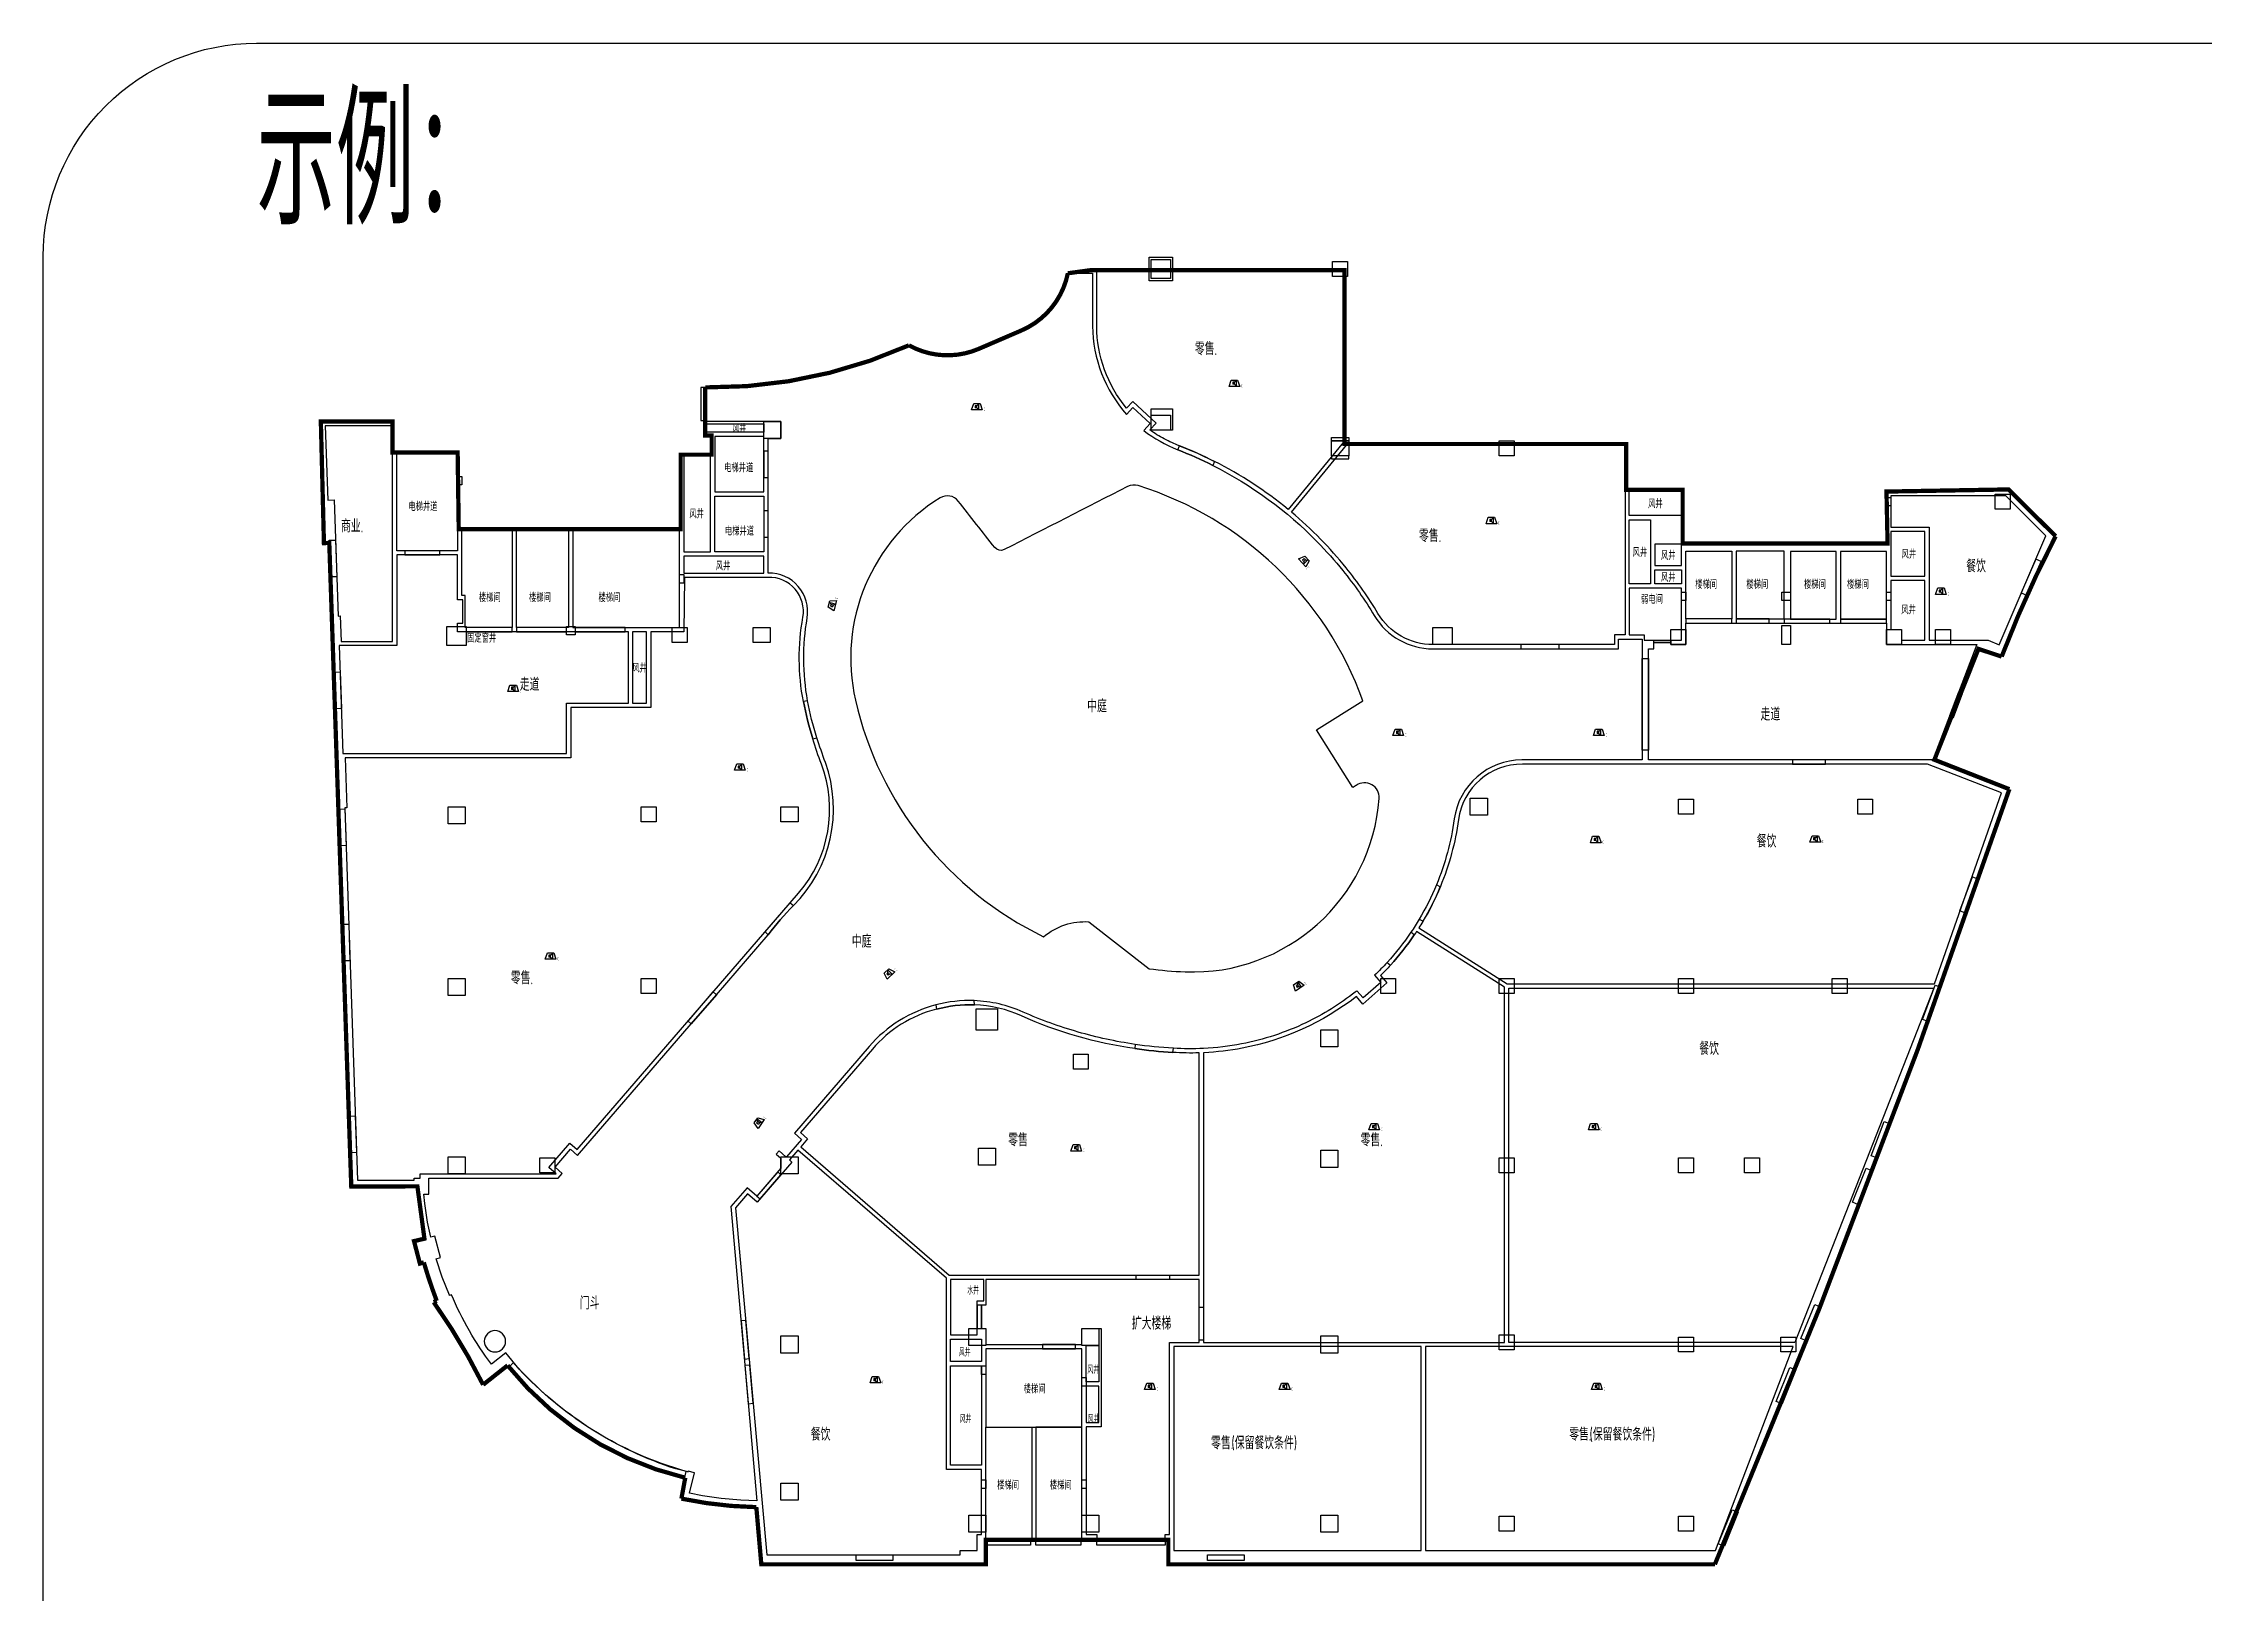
# Model space of a CAD drawing. Header units: millimetres. Extents: x -77018 to 517482, y 303285 to 1564785.
# Drawn here: x 55232 to 156514, y 358625 to 431285 of the extents above; entities that cross this region are included whole.
import ezdxf
from ezdxf.enums import TextEntityAlignment as Align

# ---------------------------------------------------------------- set-up
doc = ezdxf.new("R2010")
doc.units = ezdxf.units.MM
doc.header["$LTSCALE"] = 1000
doc.linetypes.add('DASH', pattern=[0.35, 0.25, -0.1])
doc.layers.add('AD-AREA-DIVD', color=1, linetype='Continuous', true_color=0xff0000)
for name, color, linetype in [('AD-AREA-OUTL', 31, 'Continuous'), ('AD-NAME-ROOM', 9, 'Continuous'), ('E-FAS-DEVC', 3, 'Continuous'), ('E-UNIV-DIAG', 2, 'Continuous'), ('E-UNIV-EL', 140, 'Continuous'), ('E-UNIV-NOTE', 6, 'Continuous'), ('柱子', 7, 'Continuous'), ('门窗框线', 114, 'Continuous')]:
    doc.layers.add(name, color=color, linetype=linetype)
doc.styles.add('TH-STYLE3', font='tssdeng.shx', dxfattribs={"width": 0.65, "bigfont": 'tssdchn.shx'})

# ---------------------------------------------------------------- blocks, each defined once
blk = doc.blocks.new('E-BFAS410-2')
blk.add_lwpolyline([(-2.5, -1.5), (-1.5, 1.5), (1.5, 1.5), (2.5, -1.5)], close=True)
at = {"layer": 'E-UNIV-EL'}
for p, q in [((0, 0.5), (-0.8, 0.5)), ((-0.8, 0.5), (-0.8, -0.5)), ((0, 0.5), (0.8, 1.2)), ((0, -0.5), (0, 0.5)), ((0.8, 1.2), (0.8, -1.2)), ((0, -0.5), (-0.8, -0.5)), ((0, -0.5), (0.8, -1.2))]:
    blk.add_line(p, q, dxfattribs=at)
at = {"layer": 'E-UNIV-EL', "style": 'TH-STYLE3', "width": 0.5}
blk.add_attdef('F', text='', height=1.5, dxfattribs=at).set_placement((3.5, -1.2), align=Align.MIDDLE)

msp = doc.modelspace()

# ---------------------------------------------------------------- linework, layer by layer
at = {"layer": 'AD-AREA-DIVD', "linetype": 'DASH', "ltscale": 2, "const_width": 200}
msp.add_lwpolyline([(149526, 408182, 0.0277937), (146996, 402543), (145909, 402901), (143844, 397708), (147358, 396328, -0.0184976), (133559, 360005), (107951, 360005), (107951, 361155), (99401, 361155), (99401, 360005), (88879, 360005), (88645, 362684, -0.0474949), (85135, 363083), (85315, 364061, -0.1669327), (76990, 369327), (75843, 368420, 0.0388362), (73528, 372289), (73669, 372349, -0.0187664), (73065, 374154), (72881, 374099), (72606, 375150), (73094, 375265), (72764, 377719), (69666, 377705), (68635, 407869), (68385, 407860), (68240, 413555), (71600, 413555), (71600, 412105), (74650, 412105), (74701, 408515), (85101, 408515), (85101, 412005), (86551, 412005), (86551, 412905), (86250, 412905), (86250, 415155, 0.1084746), (95796, 417128, 0.2325357), (99070, 416964), (101070, 417826, 0.2461203), (103242, 420505), (104351, 420655), (116201, 420655), (116201, 412505), (129401, 412505), (129401, 410355), (132051, 410355), (132051, 407845), (141651, 407845), (141600, 410275), (147321, 410375)], format="xyb", close=True, dxfattribs=at)
at = {"layer": 'AD-AREA-OUTL'}
for points in [[(106798, 413142, 0.0735762), (108390, 412235, -0.0243312), (110034, 411502, -0.0819471), (114931, 407918, -0.0243312), (116127, 406573, -0.0345318), (117601, 404460, 0.2635292), (120346, 402905), (129050, 402905), (129050, 403355), (130150, 403355), (130150, 397705), (124520, 397705, 0.3736362), (121348, 394932, -0.0636746), (120512, 391841, -0.0366286), (119705, 390232, -0.0141087), (119319, 389624, -0.0366286), (118204, 388211, -0.0168313), (117614, 387608), (117911, 387269), (117083, 386545), (116786, 386883, -0.0018925), (116712, 386824, -0.0556806), (114387, 385380, -0.0632545), (111386, 384390, -0.0368884), (109599, 384178, -0.0268272), (108185, 384190, -0.0229396), (106394, 384370, -0.0338173), (103718, 384949, -0.0344701), (101146, 385887, 0.0959666), (98849, 386419, 0.0729671), (97060, 386222, 0.1520211), (93932, 384273), (90427, 380212), (90768, 379918), (90066, 379105), (90027, 379105), (89709, 379380), (89578, 379228), (89800, 379037), (89800, 378567), (88669, 377257), (88215, 377649), (87458, 376771), (88670, 362984), (87913, 363007), (87004, 363086), (86122, 363213), (85517, 363336), (85741, 364298), (85449, 364366), (85441, 364331), (85435, 364332), (84874, 364475, -0.1267433), (77537, 369143), (76903, 369909), (76239, 369378, -0.060062), (74357, 372641), (74265, 372602), (74261, 372611), (73929, 373455), (73648, 374328), (73840, 374384), (73580, 375381), (73386, 375335), (73240, 376036), (73108, 376918), (73063, 377355), (73299, 377355), (73299, 378105), (79363, 378105), (79553, 378326), (79213, 378620), (79931, 379453), (80272, 379159), (85599, 385332), (86775, 386694), (89204, 389510, -0.0367123), (90380, 390872, 0.2904457), (91880, 397578, -0.0081928), (91483, 398741, -0.0335644), (91048, 400476, -0.0866338), (91027, 404348, 0.4718724), (89200, 406455), (89200, 412755), (89800, 412755), (89800, 413555), (86250, 413555), (86250, 415155, 0.1084646), (95796, 417128, 0.2325357), (99070, 416964), (101070, 417826, 0.2461203), (103242, 420505), (104400, 420505), (104400, 418027, 0.182816), (105995, 413894), (106291, 414216), (107101, 413472), (106798, 413142)], [(109600, 383978), (109600, 370405), (123700, 370405), (123700, 387050), (119584, 389661, -0.0038301), (119476, 389500, -0.0356848), (118362, 388087, -0.0134806), (117890, 387596), (118193, 387250), (117064, 386262), (116761, 386609, -0.117872), (111410, 384191, -0.0356847), (109623, 383979, -0.0004563), (109600, 383978, 1.2180455)]]:
    msp.add_lwpolyline(points, format="xyb", dxfattribs=at)
for points in [[(116150, 412592), (113565, 409439, 0.0548734), (110116, 411685, 0.0239422), (108472, 412418, -0.0269271), (107762, 412740, -0.039767), (107088, 413162), (107384, 413484), (106279, 414499), (105991, 414185, -0.1754822), (104600, 418026), (104600, 420605), (116150, 420605)], [(116297, 412455), (129350, 412455), (129350, 403555), (128850, 403555), (128850, 403105), (120346, 403105, -0.2635596), (117773, 404563, 0.0349117), (116277, 406706, 0.0237031), (115081, 408051, 0.0249509), (113717, 409313)], [(104232, 390115), (107050, 387913, 0.022334), (108736, 387770, 0.4050157), (117828, 395898, 0.630814), (116757, 396507, -0.025087), (116590, 396403), (114895, 399117), (117067, 400474, 0.234123), (106534, 410555, 0.1965205), (106044, 410514, -0.0001607), (100253, 407555, -0.3583085), (99818, 407650, -0.0001871), (98106, 409829, 0.3817894), (97253, 409980, 0.3209025), (93290, 400498, 0.2271121), (102104, 389413, -0.193706)], [(89200, 406255), (85275, 406255), (85250, 403705), (83700, 403705), (83700, 400155), (79950, 400155), (79950, 397805), (69379, 397805), (69460, 395452), (69360, 395448), (69956, 378005), (72613, 378005), (72613, 378105), (72900, 378105), (72900, 378305), (79271, 378305), (78930, 378599), (79910, 379735), (80251, 379441), (90229, 391003), (90626, 391463, 0.2751252), (91694, 397508, -0.015821), (91292, 398683, -0.026669), (90852, 400439, -0.0935378), (90830, 404382, 0.4726988)], [(119692, 389830), (123829, 387205), (143844, 387205), (146982, 396154), (143528, 397505), (124540, 397505, 0.3755286), (121546, 394905, -0.0636746), (120696, 391764, -0.0366286), (119876, 390129, -0.0140945)], [(90709, 380233), (91050, 379939), (90725, 379563), (97687, 373555), (109400, 373555), (109400, 383970, -0.0211432), (108165, 383991, -0.0201655), (106374, 384171, -0.0708229), (101065, 385706, 0.0971294), (98871, 386218, 0.0727771), (97082, 386021, 0.1534662), (94083, 384143)]]:
    msp.add_lwpolyline(points, format="xyb", close=True, dxfattribs=at)
for points in [[(107050, 421255), (108150, 421255), (108150, 420155), (107050, 420155)], [(71600, 403255), (71600, 413355), (68447, 413355), (68566, 409878), (68866, 409888), (69052, 404443), (69152, 404446), (69193, 403255)], [(86250, 413455), (88999, 413455), (88999, 413055), (86250, 413055)], [(86700, 410255), (89000, 410255), (89000, 412855), (86700, 412855)], [(74650, 407505), (71800, 407505), (71800, 412105), (74650, 412105)], [(86500, 411955), (85250, 411955), (85250, 407455), (86500, 407455)], [(129550, 410305), (132000, 410305), (132000, 409155), (129550, 409155)], [(86700, 410055), (89000, 410055), (89000, 407455), (86700, 407455)], [(141800, 410075), (141800, 408605), (143600, 408605), (143600, 403305), (146357, 403305), (146872, 403096), (149068, 408204), (147197, 410075)], [(74850, 408495), (77200, 408495), (77200, 403905), (75000, 403905), (75000, 405405), (74850, 405405)], [(77400, 408495), (79850, 408495), (79850, 403905), (77400, 403905)], [(85050, 408495), (80050, 408495), (80050, 403905), (85050, 403905)], [(130550, 405955), (129550, 405955), (129550, 408955), (130550, 408955)], [(143400, 408405), (141800, 408405), (141800, 406305), (143400, 406305)], [(82650, 403705), (74650, 403705), (74650, 404105), (74900, 404105), (74900, 405205), (74650, 405205), (74650, 407305), (71800, 407305), (71800, 403055), (69099, 403055), (69272, 398005), (79750, 398005), (79750, 400355), (82650, 400355)], [(89000, 407255), (85250, 407255), (85250, 406455), (89000, 406455)], [(132000, 407805), (130750, 407805), (130750, 406805), (132000, 406805)], [(132200, 407475), (134350, 407475), (134350, 404315), (132200, 404315)], [(134550, 404305), (136800, 404305), (136800, 407475), (134550, 407475)], [(137100, 404295), (139250, 404295), (139250, 407465), (137100, 407465)], [(139450, 404295), (141600, 404295), (141600, 407465), (139450, 407465)], [(130750, 406605), (132000, 406605), (132000, 405955), (130750, 405955)], [(129550, 405755), (129550, 403555), (130250, 403555), (130250, 403305), (132000, 403305), (132000, 405755)], [(143400, 403305), (143399, 406105), (141800, 406105), (141800, 403805), (142300, 403805), (142300, 403305)], [(83500, 403705), (82850, 403705), (82850, 400355), (83500, 400355)], [(143767, 397705), (130450, 397705), (130450, 402905), (130700, 402905), (130700, 403205), (131500, 403205), (131500, 403105), (132200, 403105), (132200, 404105), (141600, 404105), (141600, 403105), (145828, 403105)], [(123900, 387005), (143817, 387005), (137305, 370405), (123900, 370405)], [(89142, 360455), (98200, 360455), (98200, 360655), (99000, 360655), (99000, 361405), (99200, 361405), (99200, 364455), (97550, 364455), (97550, 373409), (90594, 379411), (90201, 378955), (90314, 378857), (88690, 376975), (88236, 377367), (87664, 376705)], [(97750, 370755), (99000, 370755), (99000, 372355), (99300, 372355), (99300, 373355), (97750, 373355)], [(109400, 370405), (109400, 373355), (99400, 373355), (99400, 372155), (99200, 372155), (99200, 371055), (99399, 371055), (99400, 370305), (103900, 370305), (103900, 371055), (104800, 371055), (104800, 366455), (104100, 366455), (104100, 361405), (104600, 361405), (104600, 361205), (107800, 361205), (107800, 361405), (108000, 361405), (108000, 370405)], [(97750, 370555), (99200, 370555), (99200, 369505), (97750, 369505)], [(99400, 366435), (103900, 366435), (103900, 370105), (99400, 370105)], [(104700, 368555), (104100, 368555), (104100, 370255), (104700, 370255)], [(119800, 370205), (108200, 370205), (108200, 360655), (119800, 360655)], [(137225, 370205), (120000, 370205), (120000, 360655), (133594, 360655)], [(97750, 369305), (99200, 369305), (99200, 364655), (97750, 364655)], [(104700, 368355), (104100, 368355), (104100, 366655), (104700, 366655)], [(99400, 366435), (101550, 366435), (101550, 361205), (99400, 361205)], [(101749, 361205), (103900, 361205), (103900, 366435), (101749, 366435)]]:
    msp.add_lwpolyline(points, close=True, dxfattribs=at)
at = {"layer": 'E-UNIV-DIAG'}
msp.add_lwpolyline([(245232, 319285), (65232, 319285, -0.4142136), (55232, 329285), (55232, 421285, -0.4142136), (65232, 431285), (245232, 431285, -0.4142136), (255232, 421285), (255232, 329285, -0.4142136)], format="xyb", close=True, dxfattribs=at)
at = {"layer": '柱子'}
for points in [[(107150, 421155), (108050, 421155), (108050, 420255), (107150, 420255)], [(107150, 421155), (108050, 421155), (108050, 420255), (107150, 420255)], [(115650, 421055), (116350, 421055), (116350, 420355), (115650, 420355)], [(89000, 413555), (89800, 413555), (89800, 412755), (89000, 412755)], [(107149, 414155), (108150, 414155), (108150, 413155), (107149, 413155)], [(107149, 413855), (108049, 413855), (108049, 413155), (107149, 413155)], [(107149, 413855), (108049, 413855), (108049, 413155), (107149, 413155)], [(116400, 412655), (115600, 412655), (115600, 412805), (116400, 412805), (116400, 412655)], [(115600, 412655), (116400, 412655), (116400, 411955), (115600, 411955)], [(123450, 412655), (124150, 412655), (124150, 411955), (123450, 411955)], [(116400, 411955), (115600, 411955), (115600, 411805), (116400, 411805), (116400, 411955)], [(74650, 410585), (74650, 410985), (74850, 410985), (74850, 410585)], [(141600, 410005), (141800, 410005), (141800, 409605), (141600, 409605)], [(146700, 410155), (147400, 410155), (147400, 409455), (146700, 409455)], [(85050, 405985), (85050, 406385), (85250, 406385), (85250, 405985)], [(132000, 405565), (132200, 405565), (132200, 405165), (132000, 405165)], [(136700, 405565), (137100, 405565), (137100, 405165), (136700, 405165)], [(141600, 405565), (141800, 405565), (141800, 405165), (141600, 405165), (141600, 405565)], [(74150, 403955), (75050, 403955), (75050, 403055), (74150, 403055)], [(79750, 403955), (80150, 403955), (80150, 403555), (79750, 403555)], [(84700, 403905), (85400, 403905), (85400, 403205), (84700, 403205)], [(88500, 403905), (89300, 403905), (89300, 403205), (88500, 403205)], [(120350, 403905), (121250, 403905), (121250, 403105), (120350, 403105)], [(131500, 403805), (132200, 403805), (132200, 403105), (131500, 403105)], [(136700, 404005), (137100, 404005), (137100, 403105), (136700, 403105)], [(141600, 403805), (142300, 403805), (142300, 403105), (141600, 403105)], [(143900, 403805), (144600, 403805), (144600, 403105), (143900, 403105)], [(74200, 395505), (75000, 395505), (75000, 394705), (74200, 394705)], [(83250, 395505), (83950, 395505), (83950, 394805), (83250, 394805)], [(89800, 395505), (90600, 395505), (90600, 394805), (89800, 394805)], [(122100, 395905), (122900, 395905), (122900, 395105), (122100, 395105)], [(131850, 395855), (132550, 395855), (132550, 395155), (131850, 395155)], [(140250, 395855), (140950, 395855), (140950, 395155), (140250, 395155)], [(74200, 387455), (75000, 387455), (75000, 386655), (74200, 386655)], [(83250, 387455), (83950, 387455), (83950, 386755), (83250, 386755)], [(117900, 387455), (118600, 387455), (118600, 386755), (117900, 386755)], [(123450, 387455), (124150, 387455), (124150, 386755), (123450, 386755)], [(131850, 387455), (132550, 387455), (132550, 386755), (131850, 386755)], [(139050, 387455), (139750, 387455), (139750, 386755), (139050, 386755)], [(98950, 386030), (99950, 386030), (99950, 385030), (98950, 385030)], [(115100, 385055), (115900, 385055), (115900, 384255), (115100, 384255)], [(103500, 383905), (104200, 383905), (104200, 383205), (103500, 383205)], [(74200, 379105), (75000, 379105), (75000, 378305), (74200, 378305)], [(78500, 379055), (79200, 379055), (79200, 378355), (78500, 378355)], [(89800, 379105), (90600, 379105), (90600, 378305), (89800, 378305)], [(99050, 379505), (99850, 379505), (99850, 378705), (99050, 378705)], [(115100, 379405), (115900, 379405), (115900, 378605), (115100, 378605)], [(123450, 379055), (124150, 379055), (124150, 378355), (123450, 378355)], [(131850, 379055), (132550, 379055), (132550, 378355), (131850, 378355)], [(134950, 379055), (135650, 379055), (135650, 378355), (134950, 378355)], [(89800, 370705), (90600, 370705), (90600, 369905), (89800, 369905)], [(98600, 371055), (99400, 371055), (99400, 370255), (98600, 370255)], [(103900, 371055), (104700, 371055), (104700, 370255), (103900, 370255)], [(115100, 370705), (115900, 370705), (115900, 369905), (115100, 369905)], [(123450, 370755), (124150, 370755), (124150, 370055), (123450, 370055)], [(131850, 370655), (132550, 370655), (132550, 369955), (131850, 369955)], [(136650, 370655), (137350, 370655), (137350, 369955), (136650, 369955)], [(99200, 368905), (99200, 369305), (99400, 369305), (99400, 368905)], [(103900, 368355), (103900, 368755), (104100, 368755), (104100, 368355)], [(89800, 363805), (90600, 363805), (90600, 363005), (89800, 363005)], [(99200, 363565), (99200, 363965), (99400, 363965), (99400, 363565)], [(103900, 363565), (103900, 363965), (104100, 363965), (104100, 363565)], [(98600, 362305), (99400, 362305), (99400, 361505), (98600, 361505)], [(103900, 362305), (104700, 362305), (104700, 361505), (103900, 361505)], [(115100, 362305), (115900, 362305), (115900, 361505), (115100, 361505)], [(123450, 362255), (124150, 362255), (124150, 361555), (123450, 361555)], [(131850, 362255), (132550, 362255), (132550, 361555), (131850, 361555)]]:
    msp.add_lwpolyline(points, close=True, dxfattribs=at)
msp.add_lwpolyline([(76900, 370455, 1), (75900, 370455, 1), (76900, 370455, 1)], format="xyb", close=True, dxfattribs=at)
at = {"layer": '门窗框线'}
for points in [[(86250, 415155), (86050, 415155), (86050, 413605), (86250, 413605)], [(89200, 409375), (89000, 409375), (89000, 408135), (89200, 408135)], [(73820, 407505), (72180, 407505), (72180, 407305), (73820, 407305)], [(147912, 405525), (148163, 405418), (148849, 406994), (148600, 407104)], [(134350, 404315), (132200, 404315), (132200, 404105), (134350, 404105)], [(136100, 404305), (134550, 404305), (134550, 404115), (136100, 404115)], [(138950, 404295), (136800, 404295), (136800, 404105), (138950, 404105)], [(141600, 404295), (139450, 404295), (139450, 404105), (141600, 404105)], [(77200, 403905), (75050, 403905), (75050, 403705), (77200, 403705)], [(82500, 403905), (80150, 403905), (80150, 403705), (82500, 403705)], [(126269, 403105), (124469, 403105), (124469, 402905), (126269, 402905)], [(130700, 403305), (131500, 403305), (131500, 403205), (130700, 403205)], [(130150, 402455), (130450, 402455), (130450, 398155), (130150, 398155)], [(144735, 399688), (145164, 400808), (144977, 400880), (144548, 399759)], [(138750, 397705), (137200, 397705), (137200, 397505), (138750, 397505)], [(145888, 392132), (145301, 390524), (145030, 390625), (145630, 392228)], [(144142, 387046), (143555, 385439), (143284, 385540), (143884, 387142)], [(141742, 380659), (141155, 379051), (140884, 379153), (141484, 380755)], [(140935, 378447), (140292, 376852), (140003, 376971), (140655, 378562)], [(106450, 373555), (108000, 373555), (108000, 373355), (106450, 373355)], [(99200, 372155), (99000, 372155), (99000, 371055), (99200, 371055)], [(109400, 372055), (109600, 372055), (109600, 370505), (109400, 370505)], [(88150, 371437), (87928, 371417), (88086, 369624), (88313, 369645)], [(103600, 370305), (102050, 370305), (102050, 370105), (103600, 370105)], [(88334, 369345), (88112, 369325), (88270, 367532), (88497, 367553)], [(99450, 361205), (101499, 361205), (101499, 360905), (99450, 360905)], [(101749, 361205), (103849, 361205), (103849, 360905), (101749, 360905)], [(104600, 361205), (107800, 361205), (107800, 360905), (104600, 360905)], [(109789, 360455), (111509, 360455), (111509, 360181), (109789, 360181)]]:
    msp.add_lwpolyline(points, close=True, dxfattribs=at)
for points in [[(110116, 411685), (110034, 411502, 0.0243312), (108390, 412235), (108472, 412418), (109312, 412070)], [(91048, 400476), (90852, 400439, 0.026669), (91292, 398683), (91483, 398741, -0.0335644)], [(90229, 391003), (90380, 390872, 0.0367123), (89204, 389510), (89053, 389640)], [(119705, 390232), (119884, 390142, 0.035394), (120691, 391751), (120512, 391841, -0.0366274)], [(118204, 388211), (118362, 388087, 0.0356848), (119476, 389500), (119319, 389624, -0.036629)], [(106394, 384370), (106374, 384171, 0.0201655), (108165, 383991), (108185, 384190, -0.0229396)]]:
    msp.add_lwpolyline(points, format="xyb", close=True, dxfattribs=at)
at = {"layer": '门窗框线', "elevation": 0}
for points in [[(89200, 412175), (89000, 412175), (89000, 410935), (89200, 410935)], [(79750, 403905), (77400, 403905), (77400, 403705), (79750, 403705)], [(138524, 372061), (137881, 370465), (137592, 370585), (138244, 372176)], [(137358, 369117), (136715, 367521), (136425, 367640), (137077, 369232)], [(134648, 362447), (134005, 360851), (133716, 360970), (134368, 362562)], [(93317, 360456), (95037, 360456), (95037, 360181), (93317, 360181)]]:
    msp.add_lwpolyline(points, close=True, dxfattribs=at)
for points in [[(68930, 408001), (68990, 406282), (68689, 406272), (68631, 407991), (68930, 408001)], [(69141, 401824), (69200, 400105), (68900, 400095), (68842, 401814), (69141, 401824)], [(69360, 395408), (69420, 393689), (69119, 393679), (69061, 395398), (69360, 395408)], [(69545, 390011), (69604, 388292), (69304, 388282), (69246, 390001), (69545, 390011)]]:
    msp.add_lwpolyline(points, dxfattribs=at)
at = {"layer": '门窗框线'}
for points in [[(86624, 386825), (86775, 386694), (85599, 385332), (85448, 385462), (86624, 386825)], [(69853, 381017), (69912, 379298), (69612, 379287), (69554, 381006), (69853, 381017)], [(88669, 377257), (88821, 377126), (89801, 378262), (89649, 378392), (88669, 377257)]]:
    msp.add_lwpolyline(points, dxfattribs=at)
msp.add_lwpolyline([(97060, 386222), (97082, 386021, -0.0727771), (98871, 386218), (98849, 386419, 0.0729671), (97060, 386222)], format="xyb", dxfattribs=at)
at = {"layer": '门窗框线', "elevation": 0}
msp.add_lwpolyline([(77271, 369460), (77029, 369217, 0.163063), (85292, 364092), (85356, 364360, -0.1451777)], format="xyb", close=True, dxfattribs=at)

# ---------------------------------------------------------------- block references
at = {"layer": 'E-FAS-DEVC', "xscale": 100, "yscale": 100, "zscale": 100}
for p, rotation in [((111045, 415353), 1.234277119043157e-07), ((98981, 414248), 1.234277119043157e-07), ((123088, 408921), 1.234277119043157e-07), ((114335, 407035), 312.8113653344062), ((92194, 404969), 74.72555978662504), ((144150, 405608), 1.234277119043157e-07), ((77253, 401057), 1.234277119043157e-07), ((118723, 398990), 1.234277119043157e-07), ((128123, 398990), 1.234277119043157e-07), ((87876, 397365), 1.234277119043157e-07), ((127979, 393971), 1.234277119043157e-07), ((138266, 393998), 1.234277119043157e-07), ((79008, 388506), 1.234277119043157e-07), ((94850, 387702), 45.0000001234277), ((114030, 387126), 34.22853201390448), ((88746, 380724), 54.91699943402027), ((117597, 380508), 1.234277119043157e-07), ((127887, 380508), 1.234277119043157e-07), ((103635, 379521), 1.234277119043157e-07), ((94226, 368659), 1.234277119043157e-07), ((107089, 368343), 1.234277119043157e-07), ((113401, 368343), 1.234277119043157e-07), ((128034, 368343), 1.234277119043157e-07)]:
    msp.add_blockref('E-BFAS410-2', p, dxfattribs=dict(at, rotation=rotation)).add_auto_attribs({'F': 'C'})

# ---------------------------------------------------------------- texts
at = {"layer": 'AD-NAME-ROOM', "style": 'TH-STYLE3', "width": 0.7}
for s, p in [('零售.', (109191, 416670)), ('商业.', (69182, 408361)), ('零售.', (119693, 407908)), ('餐饮', (145335, 406491)), ('走道', (77562, 400938)), ('走道', (135699, 399544)), ('餐饮', (135519, 393593)), ('零售.', (77139, 387187)), ('餐饮', (132825, 383875)), ('零售', (100443, 379597)), ('零售.', (116958, 379597)), ('门斗', (80369, 371950)), ('扩大楼梯', (106237, 371003)), ('餐饮', (91193, 365798)), ('零售.', (109951, 365398)), ('(保留餐饮条件)', (110910, 365398)), ('零售.', (126731, 365798)), ('(保留餐饮条件)', (127690, 365798))]:
    msp.add_text(s, height=600, rotation=0.00306, dxfattribs=at).set_placement(p)
at = {"layer": 'AD-NAME-ROOM', "linetype": 'ByBlock', "style": 'TH-STYLE3'}
for s, height, rotation, width, p in [('风井', 350, 0.00306, 0.7, (87847, 413257)), ('电梯井道', 375, 0.00306, 0.7, (87821, 411423)), ('电梯井道', 375, 0.00306, 0.7, (73023, 409602)), ('风井', 375, 0.00306, 0.7, (85848, 409257)), ('风井', 375, 0.00306, 0.7, (130772, 409728)), ('电梯井道', 375, 0.00306, 0.7, (87855, 408455)), ('风井', 375, 0.00306, 0.7, (130047, 407453)), ('风井', 375, 0.00306, 0.7, (131372, 407303)), ('风井', 375, 0.00306, 0.7, (142647, 407366)), ('风井', 375, 0.00306, 0.7, (87085, 406815)), ('风井', 375, 0.00306, 0.7, (131372, 406278)), ('楼梯间', 375, 0.00306, 0.7, (133152, 405955)), ('楼梯间', 375, 0.00306, 0.7, (135547, 405955)), ('楼梯间', 375, 0.00306, 0.7, (138249, 405955)), ('楼梯间', 375, 0.00306, 0.7, (140262, 405955)), ('楼梯间', 375, 0.00306, 0.7, (76156, 405336)), ('楼梯间', 375, 0.00306, 0.7, (78505, 405336)), ('楼梯间', 375, 0.00306, 0.7, (81761, 405336)), ('弱电间', 375, 0.00306, 0.7, (130608, 405258)), ('风井', 375, 0.00306, 0.7, (142633, 404757)), ('固定窗井', 375, 0.00306, 0.7, (75775, 403436)), ('风井', 375, 0.00306, 0.7, (83172, 402028)), ('水井', 350, 359.99716, 0.6, (98802, 372869)), ('风井', 350, 359.99716, 0.6, (98412, 369966)), ('风井', 350, 359.99716, 0.6, (104433, 369153)), ('楼梯间', 375, 0.00306, 0.7, (101683, 368254)), ('风井', 350, 359.99716, 0.6, (98446, 366846)), ('风井', 350, 359.99716, 0.6, (104452, 366846)), ('楼梯间', 375, 0.00306, 0.7, (100443, 363750)), ('楼梯间', 375, 0.00306, 0.7, (102911, 363750))]:
    msp.add_text(s, height=height, rotation=rotation, dxfattribs=dict(at, width=width)).set_placement(p, align=Align.MIDDLE)
at = {"layer": 'AD-NAME-ROOM', "style": 'TH-STYLE3', "width": 0.7}
for p in [(104610, 400262), (93582, 389233)]:
    msp.add_text('中庭', height=600, rotation=0.00306, dxfattribs=at).set_placement(p, align=Align.MIDDLE)
at = {"layer": 'E-UNIV-NOTE', "style": 'TH-STYLE3', "width": 0.65}
msp.add_text('示例：', height=6000, dxfattribs=at).set_placement((65232, 425785), align=Align.MIDDLE_LEFT)

doc.saveas('drawing.dxf')
